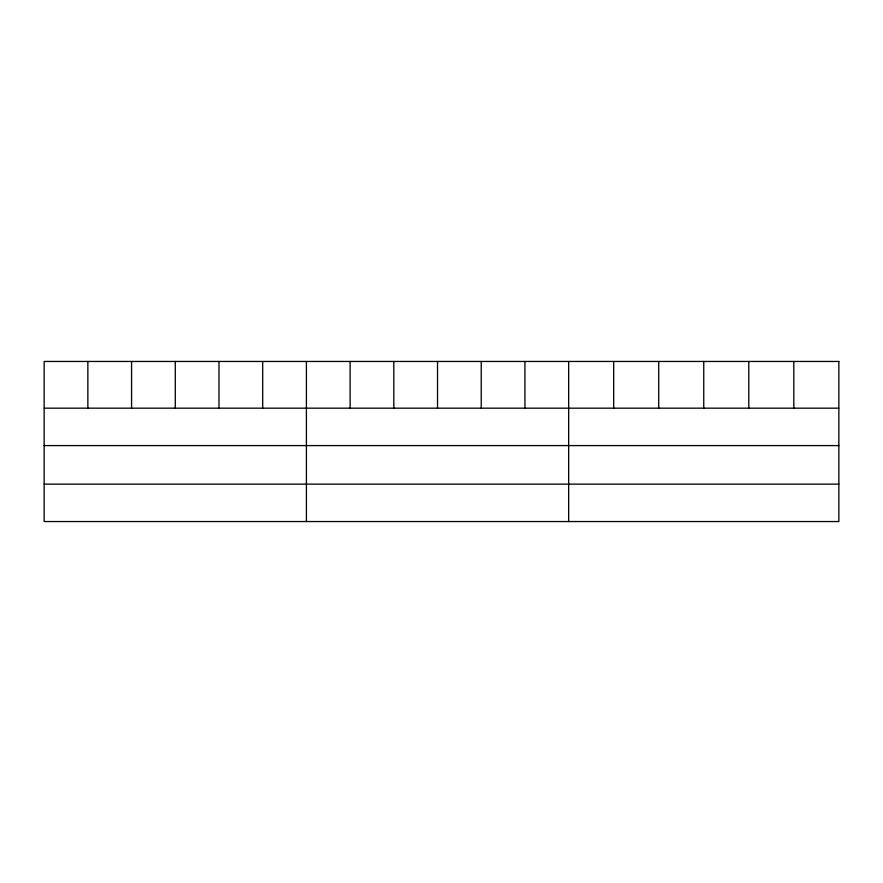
<?xml version="1.0" encoding="UTF-8"?>
<svg xmlns="http://www.w3.org/2000/svg" width="883" height="883" viewBox="0 0 883 883"><rect width="100%" height="100%" fill="white"/><g stroke="black" fill="none" stroke-linecap="round" stroke-linejoin="round"><path stroke-width="1.32" d="M44.15 408.167L838.85 408.167M44.15 445.584L838.85 445.584M44.15 484.138L838.85 484.138M793.817 361.456L793.817 408.167M748.784 361.456L748.784 408.167M703.751 361.456L703.751 408.167M658.718 361.456L658.718 408.167M613.685 361.456L613.685 408.167M568.652 361.456L568.652 521.544M524.944 361.456L524.944 408.167M481.235 361.456L481.235 408.167M437.526 361.456L437.526 408.167M393.818 361.456L393.818 408.167M350.109 361.456L350.109 408.167M306.401 361.456L306.401 521.544M262.692 361.456L262.692 408.167M218.984 361.456L218.984 408.167M175.276 361.456L175.276 408.167M131.567 361.456L131.567 408.167M87.858 361.456L87.858 408.167M838.85 361.456L44.15 361.456L44.15 521.544L838.85 521.544L838.85 361.456"/></g></svg>
